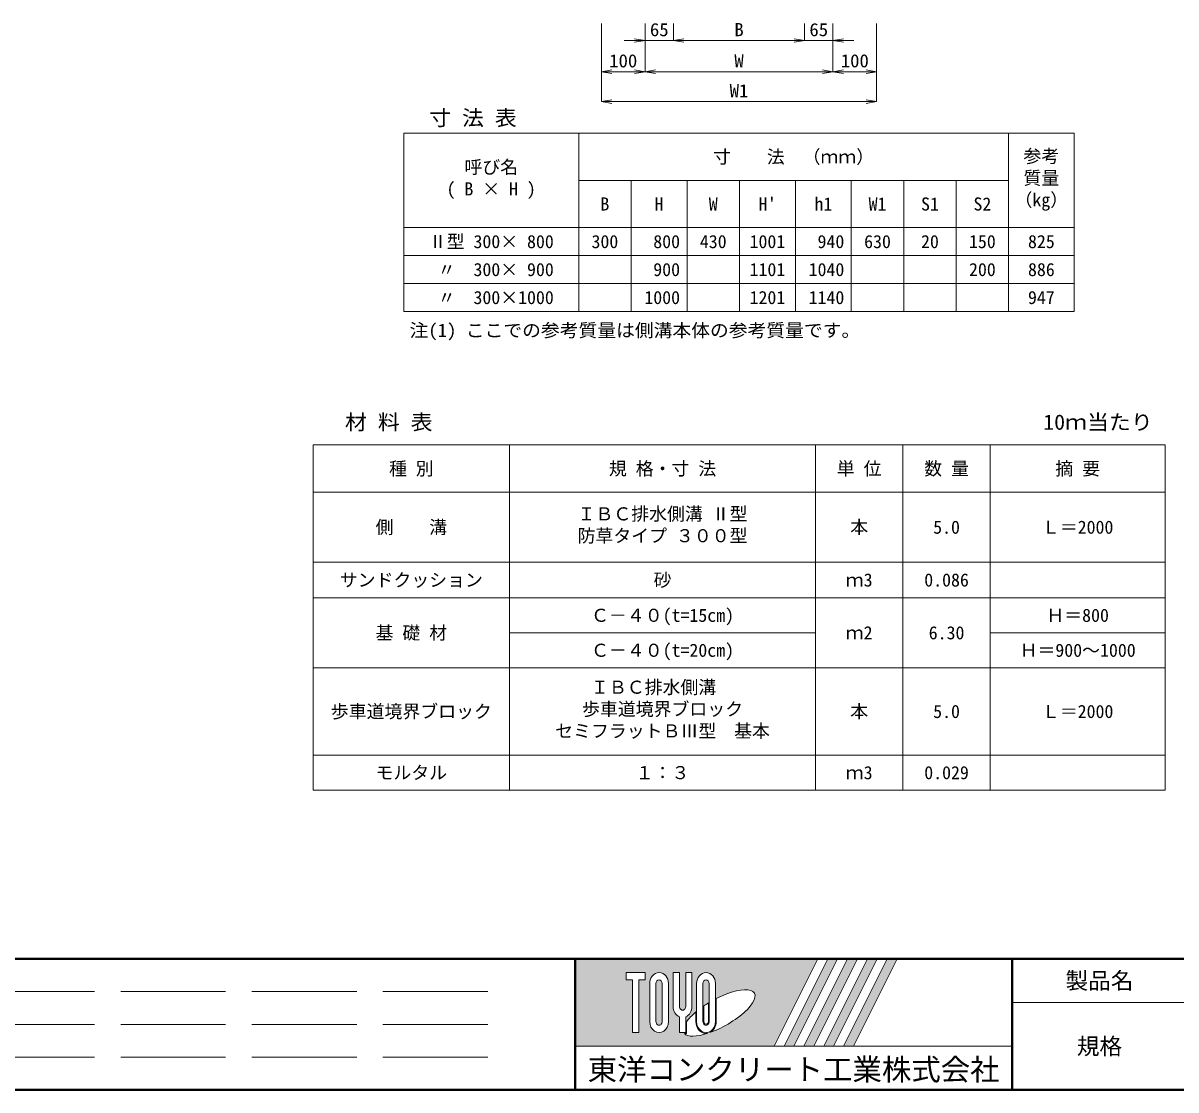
# Model space of a CAD drawing. Units: millimetres at full size. Extents: x 164402 to 209100, y 872507 to 885397.
# Drawn here: x 174638 to 177276, y 872707 to 875148 of the extents above; entities that cross this region are included whole.
import ezdxf
from ezdxf.enums import TextEntityAlignment as Align

# ---------------------------------------------------------------- set-up
doc = ezdxf.new("R2010")
doc.units = ezdxf.units.MM
doc.header["$LTSCALE"] = 40
doc.linetypes.add('DASHED', pattern=[7.5, 6, -1.5])
for name, color, linetype, lineweight in [('Defpoints_3', 8, 'Continuous', 0), ('図枠', 7, 'Continuous', 5), ('寸法線', 7, 'Continuous', 13), ('寸法表', 30, 'Continuous', 13), ('補助線', 8, 'Continuous', 13)]:
    doc.layers.add(name, color=color, linetype=linetype, lineweight=lineweight)
doc.layers.add('文字', color=7, linetype='Continuous')
doc.styles.add('ＭＳ ゴシック', font='')
doc.styles.add('ＭＳ 明朝', font='')
doc.styles.get('ＭＳ ゴシック').set_extended_font_data('MS Gothic')
doc.styles.get('ＭＳ 明朝').set_extended_font_data('MS Mincho')

# ---------------------------------------------------------------- blocks, each defined once
blk = doc.blocks.new('open_arrow')
at = {"color": 0, "linetype": 'Continuous', "lineweight": -2}
blk.add_lwpolyline([(7.5, 1.25), (0, 0), (7.5, -1.25)], dxfattribs=at)

msp = doc.modelspace()

# ---------------------------------------------------------------- hatches: boundary and pattern name
at = {"layer": '図枠'}
h = msp.add_hatch(color=256, dxfattribs=at)
h.paths.add_polyline_path([(175901.24, 873007.22), (175901.24, 872807.22), (176356.56, 872807.22), (176456.56, 873007.22)])
edge = h.paths.add_edge_path(flags=16)
edge.add_ellipse((176230.69, 872883.38), major_axis=(80.81, 45.23), ratio=0.3471473, start_angle=-144.31122, end_angle=72.1899, ccw=False)
edge.add_ellipse((176200.77, 872863.85), major_axis=(0, 27.5), ratio=0.8463542, start_angle=-160.70346, end_angle=-90)
edge.add_line((176224.04, 872863.85), (176224.04, 872916.28))
edge = h.paths.add_edge_path(flags=16)
edge.add_ellipse((176200.77, 872950.58), major_axis=(0, 25.38), ratio=0.8463542, start_angle=-90, end_angle=90, ccw=False)
edge.add_line((176222.25, 872950.58), (176222.25, 872863.85))
edge.add_ellipse((176200.77, 872863.85), major_axis=(0, 25.38), ratio=0.8463542, start_angle=90, end_angle=-90, ccw=False)
edge.add_line((176179.28, 872863.85), (176179.28, 872950.58))
edge = h.paths.add_edge_path(flags=16)
edge.add_line((176207.93, 872950.58), (176207.93, 872863.85))
edge.add_ellipse((176200.77, 872863.85), major_axis=(0, 8.46), ratio=0.8463542, start_angle=90, end_angle=-90, ccw=False)
edge.add_line((176193.61, 872863.85), (176193.61, 872950.58))
edge.add_ellipse((176200.77, 872950.58), major_axis=(0, 8.46), ratio=0.8463542, start_angle=-90, end_angle=90, ccw=False)
edge = h.paths.add_edge_path(flags=16)
edge.add_line((176206.14, 872906.25), (176206.14, 872863.85))
edge.add_ellipse((176200.77, 872863.85), major_axis=(0, 6.35), ratio=0.8463542, start_angle=90, end_angle=-90, ccw=False)
edge.add_line((176195.4, 872863.85), (176195.4, 872899.31))
edge.add_ellipse((176230.69, 872883.38), major_axis=(80.81, 45.23), ratio=0.3471473, start_angle=107.79174, end_angle=126.47132, ccw=False)
edge = h.paths.add_edge_path(flags=16)
edge.add_ellipse((176147.06, 872898.23), major_axis=(0, 25.38), ratio=0.8463542, start_angle=-163.34117, end_angle=-90, ccw=False)
edge.add_line((176154.22, 872874.3), (176154.22, 872838.47))
edge.add_line((176154.22, 872838.47), (176139.9, 872838.47))
edge.add_line((176139.9, 872838.47), (176139.9, 872874.3))
edge.add_ellipse((176147.06, 872898.23), major_axis=(0, 25.38), ratio=0.8463542, start_angle=90, end_angle=163.34117, ccw=False)
edge.add_line((176125.57, 872898.23), (176125.57, 872975.97))
edge.add_line((176125.57, 872975.97), (176139.9, 872975.97))
edge.add_line((176139.9, 872975.97), (176139.9, 872898.23))
edge.add_ellipse((176147.06, 872898.23), major_axis=(0, 8.46), ratio=0.8463542, start_angle=90, end_angle=-90)
edge.add_line((176154.22, 872898.23), (176154.22, 872975.97))
edge.add_line((176154.22, 872975.97), (176168.54, 872975.97))
edge.add_line((176168.54, 872975.97), (176168.54, 872898.23))
edge = h.paths.add_edge_path(flags=16)
edge.add_line((176177.49, 872885.75), (176177.49, 872863.85))
edge.add_ellipse((176200.77, 872863.85), major_axis=(0, 27.5), ratio=0.8463542, start_angle=90, end_angle=-171.54427)
edge.add_ellipse((176230.69, 872883.38), major_axis=(80.81, 45.23), ratio=0.3471473, start_angle=-178.64954, end_angle=-148.29244, ccw=False)
edge.add_line((176151.13, 872836.35), (176156.01, 872836.35))
edge.add_line((176156.01, 872836.35), (176156.01, 872863.17))
edge.add_ellipse((176230.69, 872883.38), major_axis=(80.81, 45.23), ratio=0.3471473, start_angle=148.21912, end_angle=165.90812, ccw=False)
edge = h.paths.add_edge_path(flags=16)
edge.add_ellipse((176093.35, 872950.58), major_axis=(0, 25.38), ratio=0.8463542, start_angle=-90, end_angle=90, ccw=False)
edge.add_line((176114.83, 872950.58), (176114.83, 872863.85))
edge.add_ellipse((176093.35, 872863.85), major_axis=(0, 25.38), ratio=0.8463542, start_angle=90, end_angle=-90, ccw=False)
edge.add_line((176071.86, 872863.85), (176071.86, 872950.58))
edge = h.paths.add_edge_path(flags=16)
edge.add_line((176100.51, 872950.58), (176100.51, 872863.85))
edge.add_ellipse((176093.35, 872863.85), major_axis=(0, 8.46), ratio=0.8463542, start_angle=90, end_angle=-90, ccw=False)
edge.add_line((176086.18, 872863.85), (176086.18, 872950.58))
edge.add_ellipse((176093.35, 872950.58), major_axis=(0, 8.46), ratio=0.8463542, start_angle=-90, end_angle=90, ccw=False)
h.paths.add_polyline_path([(176061.12, 872975.97), (176061.12, 872959.05), (176046.8, 872959.05), (176046.8, 872838.47), (176032.47, 872838.47), (176032.47, 872959.05), (176018.15, 872959.05), (176018.15, 872975.97)], flags=16)
for points in [[(176379.24, 872807.22), (176401.93, 872807.22), (176501.93, 873007.22), (176479.24, 873007.22)], [(176547.31, 873007.22), (176524.62, 873007.22), (176424.62, 872807.22), (176447.31, 872807.22)], [(176592.68, 873007.22), (176569.99, 873007.22), (176469.99, 872807.22), (176492.68, 872807.22)], [(176638.06, 873007.22), (176615.37, 873007.22), (176515.37, 872807.22), (176538.06, 872807.22)]]:
    msp.add_hatch(color=256, dxfattribs=at).paths.add_polyline_path(points)

# ---------------------------------------------------------------- linework, layer by layer
at = {"layer": 'Defpoints_3'}
for p, q in [((175909.24, 874616.09), (176029.24, 874616.09)), ((176157.24, 874616.09), (176277.24, 874616.09)), ((176533.24, 874616.09), (176773.24, 874616.09)), ((175909.24, 874552.09), (176029.24, 874552.09)), ((176157.24, 874552.09), (176277.24, 874552.09)), ((176533.24, 874552.09), (176893.24, 874552.09))]:
    msp.add_line(p, q, dxfattribs=at)
at = {"layer": '図枠', "lineweight": 40}
for p, q in [((172376.24, 873007.22), (180176.24, 873007.22)), ((175901.24, 872707.22), (175901.24, 873007.22)), ((176901.24, 872707.22), (176901.24, 873007.22)), ((172376.24, 872707.22), (180176.24, 872707.22))]:
    msp.add_line(p, q, dxfattribs=at)
at = {"layer": '図枠'}
for p, q in [((175901.24, 873007.22), (176456.56, 873007.22)), ((176456.56, 873007.22), (176356.56, 872807.22)), ((176479.24, 873007.22), (176379.24, 872807.22)), ((176501.93, 873007.22), (176401.93, 872807.22)), ((176524.62, 873007.22), (176424.62, 872807.22)), ((176547.31, 873007.22), (176447.31, 872807.22)), ((176569.99, 873007.22), (176469.99, 872807.22)), ((176479.24, 873007.22), (176501.93, 873007.22)), ((176592.68, 873007.22), (176492.68, 872807.22)), ((176615.37, 873007.22), (176515.37, 872807.22)), ((176524.62, 873007.22), (176547.31, 873007.22)), ((176638.06, 873007.22), (176538.06, 872807.22)), ((176569.99, 873007.22), (176592.68, 873007.22)), ((176615.37, 873007.22), (176638.06, 873007.22)), ((176018.15, 872975.97), (176018.15, 872959.05)), ((176018.15, 872975.97), (176061.12, 872975.97)), ((176061.12, 872975.97), (176061.12, 872959.05)), ((176125.57, 872975.97), (176139.9, 872975.97)), ((176125.57, 872898.23), (176125.57, 872975.97)), ((176139.9, 872975.97), (176139.9, 872898.23)), ((176154.22, 872975.97), (176168.54, 872975.97)), ((176154.22, 872898.23), (176154.22, 872975.97)), ((176168.54, 872975.97), (176168.54, 872898.23)), ((176032.47, 872959.05), (176018.15, 872959.05)), ((176032.47, 872959.05), (176032.47, 872838.47)), ((176046.8, 872959.05), (176046.8, 872838.47)), ((176061.12, 872959.05), (176046.8, 872959.05)), ((176071.86, 872950.58), (176071.86, 872863.85)), ((176086.18, 872863.85), (176086.18, 872950.58)), ((176100.51, 872950.58), (176100.51, 872863.85)), ((176114.83, 872863.85), (176114.83, 872950.58)), ((176179.28, 872950.58), (176179.28, 872863.85)), ((176193.61, 872863.85), (176193.61, 872950.58)), ((176207.93, 872950.58), (176207.93, 872863.85)), ((176222.25, 872863.85), (176222.25, 872950.58)), ((176195.4, 872863.85), (176195.4, 872899.31)), ((176206.14, 872906.25), (176206.14, 872863.85)), ((176224.04, 872863.85), (176224.04, 872916.28)), ((176139.9, 872874.3), (176139.9, 872838.47)), ((176154.22, 872874.3), (176154.22, 872838.47)), ((176177.49, 872885.75), (176177.49, 872863.85)), ((176156.01, 872863.17), (176156.01, 872836.35)), ((176046.8, 872838.47), (176032.47, 872838.47)), ((176154.22, 872838.47), (176139.9, 872838.47)), ((176151.13, 872836.35), (176156.01, 872836.35)), ((175901.24, 872807.22), (176356.56, 872807.22)), ((176379.24, 872807.22), (176401.93, 872807.22)), ((176424.62, 872807.22), (176447.31, 872807.22)), ((176469.99, 872807.22), (176492.68, 872807.22)), ((176515.37, 872807.22), (176538.06, 872807.22))]:
    msp.add_line(p, q, dxfattribs=at)
at = {"layer": '図枠', "linetype": 'DASHED', "lineweight": 9}
for p, q in [((175701.24, 872932.22), (172576.24, 872932.22)), ((175701.24, 872857.22), (172576.24, 872857.22)), ((175701.24, 872782.22), (172576.24, 872782.22))]:
    msp.add_line(p, q, dxfattribs=at)
at = {"layer": '図枠', "lineweight": 13}
msp.add_line((180176.24, 872907.22), (176901.24, 872907.22), dxfattribs=at)
at = {"layer": '図枠'}
for centre, major_axis, ratio, start_param, end_param in [((176093.35, 872950.58), (0, 25.38), 0.846354, 4.712389, 7.8539816), ((176200.77, 872950.58), (0, 25.38), 0.846354, 4.712389, 7.8539816), ((176093.35, 872950.58), (0, 8.46), 0.846354, 4.712389, 7.8539816), ((176200.77, 872950.58), (0, 8.46), 0.846354, 4.712389, 7.8539816), ((176230.69, 872883.38), (80.81, 45.23), 0.347147, 4.2621853, 7.7429163), ((176147.06, 872898.23), (0, 25.38), 0.846354, 1.5707963, 2.8017557), ((176147.06, 872898.23), (0, 8.46), 0.846354, 1.5707963, 4.712389), ((176147.06, 872898.23), (0, 25.38), 0.846354, 3.4814296, 4.712389), ((176230.69, 872883.38), (80.81, 45.23), 0.347147, 1.6817405, 1.8219833), ((176230.69, 872883.38), (80.81, 45.23), 0.347147, 2.0815197, 2.5155126), ((176093.35, 872863.85), (0, 25.38), 0.846354, 1.5707963, 4.712389), ((176093.35, 872863.85), (0, 8.46), 0.846354, 1.5707963, 4.712389), ((176200.77, 872863.85), (0, 27.5), 0.846354, 1.5707963, 3.3154679), ((176200.77, 872863.85), (0, 25.38), 0.846354, 1.5707963, 4.712389), ((176200.77, 872863.85), (0, 8.46), 0.846354, 1.5707963, 4.712389), ((176200.77, 872863.85), (0, 6.35), 0.846354, 1.5707963, 4.712389), ((176200.77, 872863.85), (0, 27.5), 0.846354, 3.5338438, 4.712389), ((176230.69, 872883.38), (80.81, 45.23), 0.347147, 3.2093975, 4.2004451)]:
    msp.add_ellipse(centre, major_axis=major_axis, ratio=ratio, start_param=start_param, end_param=end_param, dxfattribs=at)
at = {"layer": '寸法線'}
for p, q in [((175961.24, 875147.29), (175961.24, 874968.21)), ((175961.24, 875147.29), (175961.24, 875036.64)), ((176061.24, 875147.29), (176061.24, 875107.96)), ((176061.24, 875147.29), (176061.24, 875036.64)), ((176061.24, 875147.29), (176061.24, 875036.64)), ((176126.24, 875147.29), (176126.24, 875107.96)), ((176126.24, 875147.29), (176126.24, 875107.96)), ((176426.24, 875147.29), (176426.24, 875107.96)), ((176426.24, 875147.29), (176426.24, 875107.96)), ((176491.24, 875147.29), (176491.24, 875107.96)), ((176491.24, 875147.29), (176491.24, 875036.64)), ((176491.24, 875147.29), (176491.24, 875036.64)), ((176591.24, 875147.29), (176591.24, 875036.64)), ((176591.24, 875147.29), (176591.24, 874968.21)), ((176174.24, 875107.96), (176013.24, 875107.96)), ((176126.24, 875107.96), (176426.24, 875107.96)), ((176378.24, 875107.96), (176539.24, 875107.96)), ((176061.24, 875036.64), (175961.24, 875036.64)), ((176061.24, 875036.64), (176491.24, 875036.64)), ((176491.24, 875036.64), (176591.24, 875036.64)), ((175961.24, 874968.21), (176591.24, 874968.21))]:
    msp.add_line(p, q, dxfattribs=at)
at = {"layer": '寸法表'}
for p, q in [((175509.24, 874896.09), (177043.24, 874896.09)), ((175509.24, 874896.09), (175509.24, 874488.09)), ((175909.24, 874896.09), (175909.24, 874488.09)), ((176893.24, 874896.09), (176893.24, 874488.09)), ((177043.24, 874896.09), (177043.24, 874488.09)), ((175909.24, 874788.09), (176893.24, 874788.09)), ((176029.24, 874788.09), (176029.24, 874488.09)), ((176157.24, 874788.09), (176157.24, 874488.09)), ((176277.24, 874788.09), (176277.24, 874488.09)), ((176405.24, 874788.09), (176405.24, 874488.09)), ((176533.24, 874788.09), (176533.24, 874488.09)), ((176653.24, 874788.09), (176653.24, 874488.09)), ((176773.24, 874788.09), (176773.24, 874488.09)), ((175509.24, 874680.09), (177043.24, 874680.09)), ((175509.24, 874616.09), (175909.24, 874616.09)), ((176029.24, 874616.09), (176157.24, 874616.09)), ((176277.24, 874616.09), (176533.24, 874616.09)), ((176773.24, 874616.09), (177043.24, 874616.09)), ((175509.24, 874552.09), (175909.24, 874552.09)), ((176029.24, 874552.09), (176157.24, 874552.09)), ((176277.24, 874552.09), (176533.24, 874552.09)), ((176893.24, 874552.09), (177043.24, 874552.09)), ((175509.24, 874488.09), (177043.24, 874488.09)), ((175301.24, 874182.7), (177251.24, 874182.7)), ((175301.24, 874182.7), (175301.24, 873393.1)), ((175751.24, 874182.7), (175751.24, 873393.1)), ((176451.24, 874182.7), (176451.24, 873393.1)), ((176651.24, 874182.7), (176651.24, 873393.1)), ((176851.24, 874182.7), (176851.24, 873393.1)), ((177251.24, 874182.7), (177251.24, 873393.1)), ((175301.24, 874074.7), (177251.24, 874074.7)), ((175301.24, 873914.7), (177251.24, 873914.7)), ((175301.24, 873833.1), (177251.24, 873833.1)), ((175751.24, 873753.1), (176451.24, 873753.1)), ((176851.24, 873753.1), (177251.24, 873753.1)), ((175301.24, 873673.1), (177251.24, 873673.1)), ((175301.24, 873473.1), (177251.24, 873473.1)), ((175301.24, 873393.1), (177251.24, 873393.1))]:
    msp.add_line(p, q, dxfattribs=at)
at = {"layer": '補助線'}
msp.add_line((175901.24, 872807.22), (176901.24, 872807.22), dxfattribs=at)

# ---------------------------------------------------------------- block references
at = {"layer": '寸法線', "xscale": 3.2, "yscale": 3.2, "rotation": 180}
for p in [(176061.24, 875107.96), (176426.24, 875107.96), (176426.24, 875107.96), (176061.24, 875036.64), (176491.24, 875036.64), (176591.24, 875036.64), (176591.24, 874968.21)]:
    msp.add_blockref('open_arrow', p, dxfattribs=at)
at = {"layer": '寸法線', "xscale": 3.2, "yscale": 3.2}
for p in [(176126.24, 875107.96), (176126.24, 875107.96), (176491.24, 875107.96), (175961.24, 875036.64), (176061.24, 875036.64), (176491.24, 875036.64), (175961.24, 874968.21)]:
    msp.add_blockref('open_arrow', p, dxfattribs=at)

# ---------------------------------------------------------------- texts
at = {"layer": '図枠', "style": 'ＭＳ ゴシック'}
for s, height, p in [('製品名', 37.98, (177101.24, 872957.22)), ('規格', 37.98, (177101.24, 872807.22)), ('東洋コンクリート工業株式会社', 49.37, (176401.24, 872754.09))]:
    msp.add_text(s, height=height, dxfattribs=at).set_placement(p, align=Align.MIDDLE_CENTER)
at = {"layer": '寸法線', "style": 'ＭＳ 明朝', "width": 1.05}
for s, p in [('65', (176093.74, 875132.96)), ('B', (176276.24, 875132.96)), ('65', (176458.74, 875132.96)), ('100', (176011.24, 875061.64)), ('W', (176276.24, 875061.64)), ('100', (176541.24, 875061.64)), ('W1', (176276.24, 874993.21))]:
    msp.add_text(s, height=30.02, dxfattribs=at).set_placement(p, align=Align.MIDDLE_CENTER)
at = {"layer": '寸法表', "style": 'ＭＳ 明朝'}
for s, p in [('寸\u3000\u3000法\u3000（ｍｍ）', (176401.24, 874842.09)), ('B', (175969.24, 874734.09)), ('H', (176093.24, 874734.09)), ('W', (176217.24, 874734.09)), ("H'", (176341.24, 874734.09)), ('h1', (176469.24, 874734.09)), ('W1', (176593.24, 874734.09)), ('S1', (176713.24, 874734.09)), ('S2', (176833.24, 874734.09)), ('Ⅱ型 300× 800', (175709.24, 874648.09)), ('300', (175969.24, 874648.09)), ('430', (176217.24, 874648.09)), ('1001', (176341.24, 874648.09)), ('630', (176593.24, 874648.09)), ('20', (176713.24, 874648.09)), ('150', (176833.24, 874648.09)), ('825', (176968.24, 874648.09)), (' 〃\u3000300× 900', (175709.24, 874584.09)), ('1101', (176341.24, 874584.09)), ('200', (176833.24, 874584.09)), ('886', (176968.24, 874584.09)), (' 〃\u3000300×1000', (175709.24, 874520.09)), ('1201', (176341.24, 874520.09)), ('947', (176968.24, 874520.09)), ('種 別', (175526.24, 874128.7)), ('規 格・寸 法', (176101.24, 874128.7)), ('単 位', (176551.24, 874128.7)), ('数 量', (176751.24, 874128.7)), ('摘 要', (177051.24, 874128.7)), ('側\u3000\u3000溝', (175526.24, 873994.7)), ('本', (176551.24, 873994.7)), ('5.0', (176751.24, 873994.7)), ('Ｌ＝2000', (177051.24, 873994.7)), ('サンドクッション', (175526.24, 873873.9)), ('砂', (176101.24, 873873.9)), ('ｍ3', (176551.24, 873873.9)), ('0.086', (176751.24, 873873.9)), ('Ｃ－４０(t=15cm)', (176101.24, 873793.1)), ('Ｈ＝800', (177051.24, 873793.1)), ('基 礎 材', (175526.24, 873753.1)), ('ｍ2', (176551.24, 873753.1)), ('6.30', (176751.24, 873753.1)), ('Ｃ－４０(t=20cm)', (176101.24, 873713.1)), ('Ｈ＝900～1000', (177051.24, 873713.1)), ('歩車道境界ブロック', (175526.24, 873573.1)), ('本', (176551.24, 873573.1)), ('5.0', (176751.24, 873573.1)), ('Ｌ＝2000', (177051.24, 873573.1)), ('モルタル', (175526.24, 873433.1)), ('１：３', (176101.24, 873433.1)), ('ｍ3', (176551.24, 873433.1)), ('0.029', (176751.24, 873433.1))]:
    msp.add_text(s, height=30.02, dxfattribs=at).set_placement(p, align=Align.MIDDLE_CENTER)
for s, p in [('参考', (176927.29, 874858.57)), ('呼び名', (175647.82, 874833.57)), ('質量', (176927.29, 874808.57)), ('( B × H )', (175606.87, 874783.57)), ('（kg）', (176906.82, 874758.57)), ('ＩＢＣ排水側溝 Ⅱ型', (175906.73, 874040.17)), ('防草タイプ ３００型', (175906.73, 873990.17)), ('ＩＢＣ排水側溝\u3000', (175937.44, 873643.57)), ('歩車道境界ブロック', (175916.97, 873593.57)), ('セミフラットＢⅢ型\u3000基本', (175855.54, 873543.57))]:
    msp.add_text(s, height=30.02, dxfattribs=at).set_placement(p, align=Align.TOP_LEFT)
for s, p in [('800', (176141.24, 874648.09)), ('940', (176517.24, 874648.09)), ('900', (176141.24, 874584.09)), ('1040', (176517.24, 874584.09)), ('1000', (176141.24, 874520.09)), ('1140', (176517.24, 874520.09))]:
    msp.add_text(s, height=30.02, dxfattribs=at).set_placement(p, align=Align.MIDDLE_RIGHT)
at = {"layer": '文字', "style": 'ＭＳ 明朝', "width": 1.05}
msp.add_text('寸 法 表', height=35.03, dxfattribs=at).set_placement((175667.24, 874931.09), align=Align.MIDDLE_CENTER)
for s, height, p in [('注(1) ここでの参考質量は側溝本体の参考質量です。', 30.02, (175522.11, 874421.01)), ('10ｍ当たり', 35.03, (176972.48, 874207.06))]:
    msp.add_text(s, height=height, dxfattribs=at).set_placement(p, align=Align.BOTTOM_LEFT)
msp.add_text('材 料 表', height=35.03, dxfattribs=at).set_placement((175474.64, 874207.06), align=Align.BOTTOM_CENTER)

doc.saveas('drawing.dxf')
